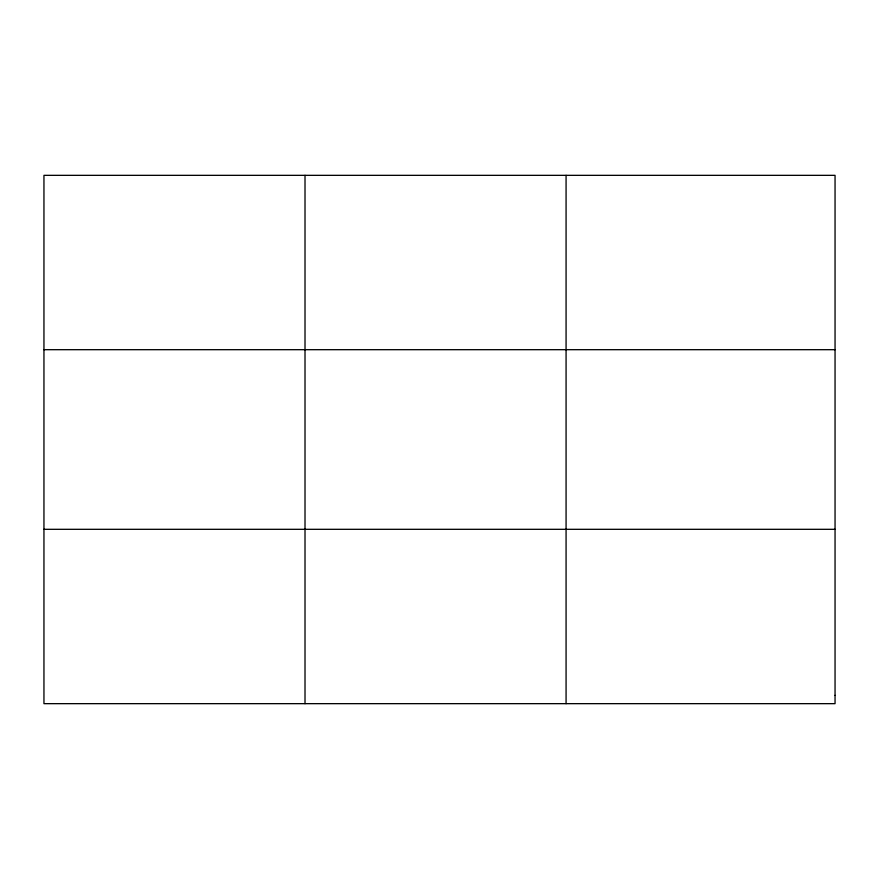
<?xml version="1.0" encoding="UTF-8"?>
<svg xmlns="http://www.w3.org/2000/svg" width="879" height="879" viewBox="0 0 879 879"><rect width="100%" height="100%" fill="white"/><g stroke="black" fill="none" stroke-linecap="round" stroke-linejoin="round"><path stroke-width="1.32" d="M305.013 703.661L305.013 175.339M566.076 703.661L566.076 175.339M43.95 349.688L835.05 349.688M43.95 529.312L835.05 529.312M835.05 695.366L835.05 703.661L43.95 703.661L43.95 175.339L835.05 175.339L835.05 695.366"/></g></svg>
